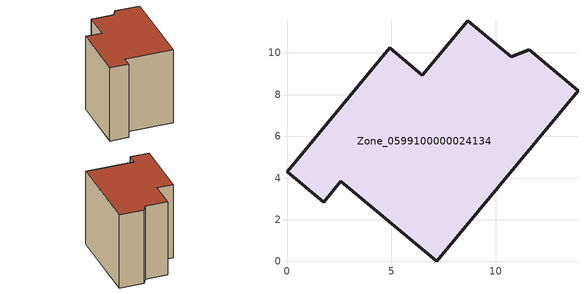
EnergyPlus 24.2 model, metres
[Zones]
Zone_0599100000024134
 floor ground (C_G): 1.76,2.84 0,4.3 4.92,10.23 6.49,8.93 8.66,11.55 10.74,9.81 11.61,10.14 13.95,8.18 7.18,0 2.58,3.84 z0
 wall outside (C_F): 11.61,10.14 10.74,9.81 8.66,11.55 6.49,8.93 4.92,10.23 0,4.3 1.76,2.84 2.58,3.84 7.18,0 13.95,8.18 11.61,10.14 z0:9.64
 roof outside (C_R): 2.58,3.84 7.18,0 13.95,8.18 11.61,10.14 10.74,9.81 8.66,11.55 6.49,8.93 4.92,10.23 0,4.3 1.76,2.84 z9.64
[BUILDING]
Pand.0599100000024134: North Axis=0; Terrain=City; Loads Convergence Tolerance Value=0.04; Temperature Convergence Tolerance Value=0.4; Solar Distribution=FullExterior; Maximum Number of Warmup Days=25; Minimum Number of Warmup Days=1
[Site:Location]
Rotterdam.The.Hague.AP_ZH_NLD Design_Conditions: Latitude=51.96; Longitude=4.45; Time Zone=1; Elevation=-4.5
[SITE:GROUNDTEMPERATURE:BUILDINGSURFACE]
18, 18, 18, 18, 18, 18, 18, 18, 18, 18, 18, 18
[MATERIAL] Thermal Absorptance=0.9; Solar Absorptance=0.7; Visible Absorptance=0.7
Name | Roughness | Thickness | Conductivity | Density | Specific Heat
G.TC.1946-1964 | MediumSmooth | 0.15 | 1 | 540 | 1210
F.TC.1946-1964 | Rough | 0.3 | 0.857143 | 1920 | 840
R.TC.1946-1964 | MediumRough | 0.2 | 0.235294 | 1500 | 1000
[CONSTRUCTION]
C_G: G.TC.1946-1964
C_F: F.TC.1946-1964
C_R: R.TC.1946-1964
[ZONE]
Zone_0599100000024134: Type=1; Multiplier=1; Ceiling Height=Autocalculate; Volume=Autocalculate; Floor Area=autocalculate; Part of Total Floor Area=Yes
[ZONEINFILTRATION:DESIGNFLOWRATE]
Infil_Zone_0599100000024134: Zone or ZoneList or Space or SpaceList=Zone_0599100000024134; Schedule=AlwaysOn; Design Flow Rate Calculation Method=Flow/Area; Flow Rate per Floor Area=0.003; Constant Term Coefficient=1; Temperature Term Coefficient=0; Velocity Term Coefficient=0; Velocity Squared Term Coefficient=0
[HVACTEMPLATE:ZONE:IDEALLOADSAIRSYSTEM]
Zone_0599100000024134: Maximum Heating Supply Air Temperature=50; Minimum Cooling Supply Air Temperature=13; Maximum Heating Supply Air Humidity Ratio=0.0156; Minimum Cooling Supply Air Humidity Ratio=0.0077; Heating Limit=NoLimit; Cooling Limit=NoLimit; Dehumidification Control Type=ConstantSensibleHeatRatio; Cooling Sensible Heat Ratio=0.7; Dehumidification Setpoint=60; Humidification Control Type=None; Humidification Setpoint=30; Outdoor Air Method=None; Outdoor Air Flow Rate per Person=0.00944; Outdoor Air Flow Rate per Zone Floor Area=0; Outdoor Air Flow Rate per Zone=0; Demand Controlled Ventilation Type=None; Outdoor Air Economizer Type=NoEconomizer; Heat Recovery Type=None; Sensible Heat Recovery Effectiveness=0.7; Latent Heat Recovery Effectiveness=0.65
[ZONECONTROL:THERMOSTAT]
ThermostatControl_Zone_0599100000024134: Zone or ZoneList=Zone_0599100000024134; Control Type Schedule=DualSetpointControlType; Control 1=Thermostat_Zone_0599100000024134; Temperature Difference Between Cutout And Setpoint=0
[THERMOSTATSETPOINT:DUALSETPOINT]
Thermostat_Zone_0599100000024134: Heating Setpoint Temperature Schedule=HeatingSetpoint_Zone_0599100000024134; Cooling Setpoint Temperature Schedule=CoolingSetpoint_Zone_0599100000024134
[SCHEDULE:COMPACT]
HeatingSetpoint_Zone_0599100000024134: Through: 12/31, For: AllDays, Until: 24:00, 21
CoolingSetpoint_Zone_0599100000024134: Through: 12/31, For: AllDays, Until: 24:00, 24
DualSetpointControlType: Through: 12/31, For: AllDays, Until: 24:00, 4
AlwaysOn: Through: 12/31, For: AllDays, Until: 24:00, 1
